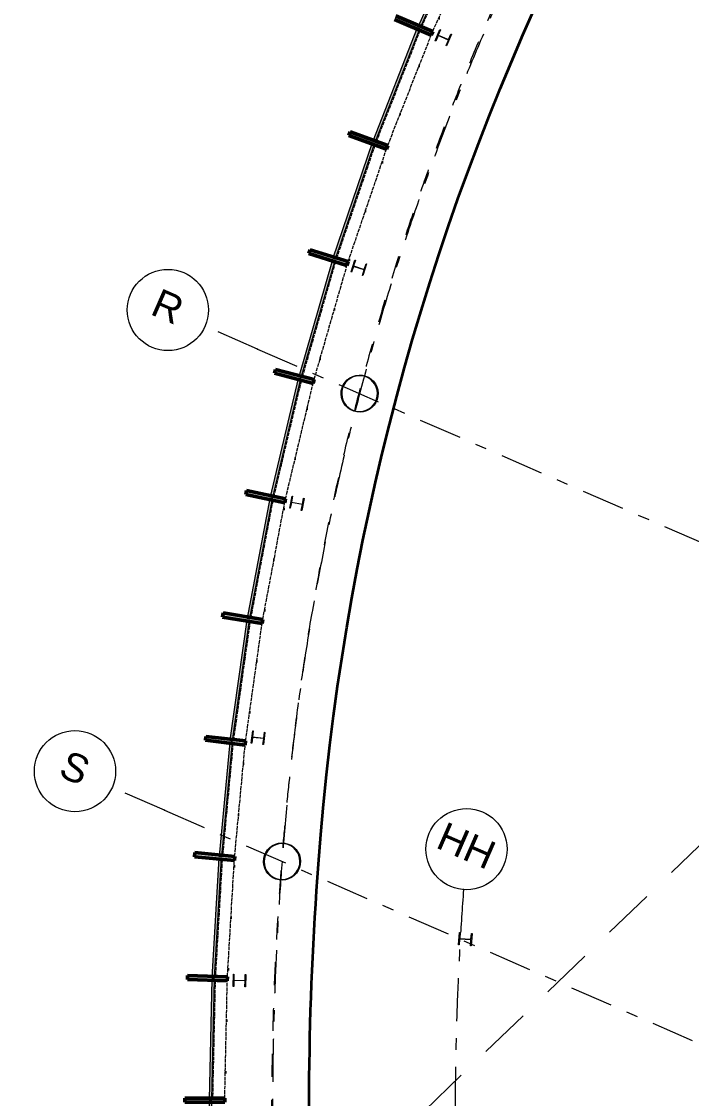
# Model space of a CAD drawing. Header units: millimetres. Extents: x -50172 to 68897, y -80883 to 956680.
# Drawn here: x -47615 to -39362, y -57114 to -43847 of the extents above; entities that cross this region are included whole.
import ezdxf
from ezdxf.enums import TextEntityAlignment as Align

# ---------------------------------------------------------------- set-up
doc = ezdxf.new("R2010")
doc.units = ezdxf.units.MM
doc.header["$MEASUREMENT"] = 0
for name, pattern in [('Dashed', [564.444447, 282.222223, -282.222223]), ('Dotted', [634.99999, 0, -634.99999]), ('Double Dashed', [1093.611073, 529.166651, -211.666656, 141.111112, -211.666656]), ('Hidden Line', [55, 45, -10]), ('Long Dashed', [1058.333302, 634.99999, -423.333311])]:
    doc.linetypes.add(name, pattern=pattern)
for name, color, linetype, lineweight in [('0_Pen_No__155', 5, 'Continuous', 35), ('COLUMN.IFC Import_Pen_No__2', 8, 'Continuous', 15), ('New_A-25-M_Curtain_Wall_Pen_No__1', 7, 'Continuous', 13), ('New_A-25-M_Curtain_Wall_Pen_No__87', 8, 'Continuous', 20), ('New_A-95-P_Drawing_Pen_No__1', 7, 'Continuous', 13)]:
    doc.layers.add(name, color=color, linetype=linetype, lineweight=lineweight)
for name, color, linetype in [('COLUMN.IFC Import', 7, 'Continuous'), ('New_A-15-MG_Structural_Grid_Phase_2', 7, 'Continuous'), ('New_A-25-M_Curtain_Wall', 7, 'Continuous')]:
    doc.layers.add(name, color=color, linetype=linetype)
for name, color, linetype, lineweight, true_color in [('New_A-15-MG_Structural_Grid_Phase_2_Pen_No__222', 7, 'Continuous', 13, 0x65af33), ('New_A-25-M_Curtain_Wall_Pen_No__144', 7, 'Continuous', 0, 0xc8c8c8), ('New_A-25-M_Curtain_Wall_Pen_No__165', 7, 'Continuous', 0, 0x006060), ('New_A-25-M_Curtain_Wall_Pen_No__27', 7, 'Continuous', 50, 0x2a2a2a)]:
    doc.layers.add(name, color=color, linetype=linetype, lineweight=lineweight, true_color=true_color)
doc.styles.add('GENERATED_STYLE_4', font='')
doc.styles.get('GENERATED_STYLE_4').set_extended_font_data('Swis721 BT')

# ---------------------------------------------------------------- blocks, each defined once
blk = doc.blocks.new('Curtain Wall_6_1')
at = {"layer": 'New_A-25-M_Curtain_Wall_Pen_No__144', "linetype": 'Continuous'}
for points in [[(-43002, -43777), (-43021, -43823), (-42567, -44014), (-42548, -43968)], [(-43565, -45205), (-43582, -45252), (-43120, -45421), (-43103, -45374)], [(-44060, -46658), (-44075, -46705), (-43606, -46853), (-43591, -46805)], [(-44486, -48132), (-44499, -48181), (-44023, -48306), (-44011, -48257)], [(-44843, -49625), (-44853, -49674), (-44372, -49777), (-44362, -49728)], [(-45129, -51133), (-45137, -51183), (-44651, -51262), (-44643, -51213)], [(-45343, -52653), (-45349, -52702), (-44860, -52760), (-44854, -52710)], [(-45478, -54086), (-45483, -54136), (-44993, -54182), (-44989, -54132)]]:
    blk.add_hatch(color=256, dxfattribs=at).paths.add_polyline_path(points)
at = {"layer": 'New_A-25-M_Curtain_Wall_Pen_No__165', "linetype": 'Continuous', "lineweight": 0, "true_color": 0x001818}
for points in [[(-42116, -42539), (-42730, -43907), (-42701, -43920), (-42087, -42552)], [(-42739, -43926), (-43288, -45322), (-43258, -45334), (-42709, -43938)], [(-43295, -45342), (-43778, -46762), (-43748, -46772), (-43265, -45352)], [(-43784, -46781), (-44200, -48223), (-44169, -48232), (-43753, -46790)], [(-44205, -48243), (-44552, -49702), (-44521, -49709), (-44174, -48250)], [(-44557, -49722), (-44835, -51196), (-44803, -51202), (-44525, -49728)], [(-44838, -51217), (-45047, -52702), (-45015, -52707), (-44806, -51221)], [(-45049, -52723), (-45181, -54129), (-45149, -54132), (-45017, -52726)]]:
    blk.add_hatch(color=168, dxfattribs=at).paths.add_polyline_path(points)
at = {"layer": 'New_A-25-M_Curtain_Wall_Pen_No__1', "linetype": 'Continuous'}
for p, q in [((-42116, -42539), (-42730, -43907)), ((-42701, -43920), (-42087, -42552)), ((-42730, -43907), (-42701, -43920)), ((-42739, -43926), (-43288, -45322)), ((-43258, -45334), (-42709, -43938)), ((-42709, -43938), (-42739, -43926)), ((-43295, -45342), (-43778, -46762)), ((-43748, -46772), (-43265, -45352)), ((-43265, -45352), (-43295, -45342)), ((-43288, -45322), (-43258, -45334)), ((-43784, -46781), (-44200, -48223)), ((-44169, -48232), (-43753, -46790)), ((-43753, -46790), (-43784, -46781)), ((-43778, -46762), (-43748, -46772)), ((-44205, -48243), (-44552, -49702)), ((-44521, -49709), (-44174, -48250)), ((-44174, -48250), (-44205, -48243)), ((-44200, -48223), (-44169, -48232)), ((-44557, -49722), (-44835, -51196)), ((-44803, -51202), (-44525, -49728)), ((-44525, -49728), (-44557, -49722)), ((-44552, -49702), (-44521, -49709)), ((-44835, -51196), (-44803, -51202)), ((-44838, -51217), (-45047, -52702)), ((-45015, -52707), (-44806, -51221)), ((-44806, -51221), (-44838, -51217)), ((-45049, -52723), (-45181, -54129)), ((-45149, -54132), (-45017, -52726)), ((-45017, -52726), (-45049, -52723)), ((-45047, -52702), (-45015, -52707)), ((-45181, -54129), (-45149, -54132))]:
    blk.add_line(p, q, dxfattribs=at)
at = {"layer": 'New_A-25-M_Curtain_Wall_Pen_No__27', "linetype": 'Continuous'}
for p, q in [((-42548, -43968), (-43002, -43777)), ((-43021, -43823), (-42567, -44014)), ((-42567, -44014), (-42548, -43968)), ((-43565, -45205), (-43582, -45252)), ((-43103, -45374), (-43565, -45205)), ((-43582, -45252), (-43120, -45421)), ((-43120, -45421), (-43103, -45374)), ((-44060, -46658), (-44075, -46705)), ((-43591, -46805), (-44060, -46658)), ((-44075, -46705), (-43606, -46853)), ((-43606, -46853), (-43591, -46805)), ((-44486, -48132), (-44499, -48181)), ((-44011, -48257), (-44486, -48132)), ((-44499, -48181), (-44023, -48306)), ((-44023, -48306), (-44011, -48257)), ((-44843, -49625), (-44853, -49674)), ((-44853, -49674), (-44372, -49777)), ((-44362, -49728), (-44843, -49625)), ((-44372, -49777), (-44362, -49728)), ((-45129, -51133), (-45137, -51183)), ((-45137, -51183), (-44651, -51262)), ((-44643, -51213), (-45129, -51133)), ((-44651, -51262), (-44643, -51213)), ((-45343, -52653), (-45349, -52702)), ((-44854, -52710), (-45343, -52653)), ((-45349, -52702), (-44860, -52760)), ((-44860, -52760), (-44854, -52710)), ((-45478, -54086), (-45483, -54136)), ((-44989, -54132), (-45478, -54086)), ((-45483, -54136), (-44993, -54182)), ((-44993, -54182), (-44989, -54132))]:
    blk.add_line(p, q, dxfattribs=at)
blk = doc.blocks.new('Curtain Wall_8_1')
at = {"layer": 'New_A-25-M_Curtain_Wall_Pen_No__144', "linetype": 'Continuous'}
for points in [[(-45569, -55598), (-45571, -55647), (-45080, -55667), (-45078, -55617)], [(-45604, -57109), (-45604, -57159), (-45112, -57161), (-45112, -57111)], [(-45582, -58617), (-45581, -58667), (-45089, -58656), (-45090, -58606)], [(-45505, -60129), (-45503, -60178), (-45011, -60153), (-45014, -60103)], [(-45428, -61627), (-45425, -61676), (-44934, -61651), (-44937, -61601)], [(-45351, -63125), (-45348, -63174), (-44857, -63149), (-44859, -63099)], [(-45270, -64697), (-44778, -64672), (-44781, -64622), (-45272, -64648)]]:
    blk.add_hatch(color=256, dxfattribs=at).paths.add_polyline_path(points)
at = {"layer": 'New_A-25-M_Curtain_Wall_Pen_No__165', "linetype": 'Continuous', "lineweight": 0, "true_color": 0x001818}
for points in [[(-45238, -55626), (-45151, -54154), (-45183, -54152), (-45270, -55624)], [(-45271, -55645), (-45304, -57125), (-45272, -57125), (-45239, -55646)], [(-45304, -57145), (-45282, -58625), (-45250, -58625), (-45272, -57145)], [(-45249, -58644), (-45250, -58624), (-45282, -58625), (-45281, -58645)], [(-45281, -58655), (-45205, -60128), (-45173, -60126), (-45249, -58653)]]:
    blk.add_hatch(color=168, dxfattribs=at).paths.add_polyline_path(points)
at = {"layer": 'New_A-25-M_Curtain_Wall_Pen_No__1', "linetype": 'Continuous'}
for p, q in [((-45183, -54152), (-45270, -55624)), ((-45238, -55626), (-45151, -54154)), ((-45151, -54154), (-45183, -54152)), ((-45271, -55645), (-45304, -57125)), ((-45272, -57125), (-45239, -55646)), ((-45239, -55646), (-45271, -55645)), ((-45270, -55624), (-45238, -55626)), ((-45304, -57125), (-45272, -57125)), ((-45304, -57145), (-45282, -58625)), ((-45272, -57145), (-45304, -57145)), ((-45250, -58625), (-45272, -57145)), ((-45250, -58624), (-45282, -58625)), ((-45282, -58625), (-45250, -58625)), ((-45282, -58625), (-45281, -58645)), ((-45249, -58644), (-45250, -58624)), ((-45281, -58645), (-45249, -58644)), ((-45249, -58653), (-45281, -58655)), ((-45281, -58655), (-45205, -60128)), ((-45173, -60126), (-45249, -58653)), ((-45205, -60128), (-45173, -60126))]:
    blk.add_line(p, q, dxfattribs=at)
at = {"layer": 'New_A-25-M_Curtain_Wall_Pen_No__27', "linetype": 'Continuous'}
for p, q in [((-45569, -55598), (-45571, -55647)), ((-45571, -55647), (-45080, -55667)), ((-45078, -55617), (-45569, -55598)), ((-45080, -55667), (-45078, -55617)), ((-45604, -57109), (-45604, -57159)), ((-45112, -57111), (-45604, -57109)), ((-45604, -57159), (-45112, -57161)), ((-45112, -57161), (-45112, -57111)), ((-45090, -58606), (-45582, -58617)), ((-45582, -58617), (-45581, -58667)), ((-45089, -58656), (-45090, -58606)), ((-45581, -58667), (-45089, -58656)), ((-45014, -60103), (-45505, -60129)), ((-45505, -60129), (-45503, -60178)), ((-45503, -60178), (-45011, -60153)), ((-45011, -60153), (-45014, -60103)), ((-44937, -61601), (-45428, -61627)), ((-45428, -61627), (-45425, -61676)), ((-45425, -61676), (-44934, -61651)), ((-44934, -61651), (-44937, -61601)), ((-44859, -63099), (-45351, -63125)), ((-45351, -63125), (-45348, -63174)), ((-45348, -63174), (-44857, -63149)), ((-44857, -63149), (-44859, -63099)), ((-45472, -64658), (-44734, -64620)), ((-44734, -64620), (-45472, -64658)), ((-44781, -64622), (-45272, -64648)), ((-45272, -64648), (-45270, -64697)), ((-45270, -64697), (-44778, -64672)), ((-44778, -64672), (-44781, -64622))]:
    blk.add_line(p, q, dxfattribs=at)
for p in [(-45472, -64658), (-44734, -64620)]:
    blk.add_point(p, dxfattribs=at)
blk = doc.blocks.new('Wall_67_1', base_point=(-41949, -42635))
at = {"layer": 'New_A-25-M_Curtain_Wall_Pen_No__87', "linetype": 'Hidden Line', "flags": 128}
for points in [[(-42086, -42573), (-42685, -43907)], [(-41949, -42635), (-42086, -42573)], [(-42548, -43968), (-41949, -42635)], [(-42685, -43907), (-42548, -43968)]]:
    blk.add_lwpolyline(points, dxfattribs=at)
blk = doc.blocks.new('Wall_68_1', base_point=(-42567, -44014))
at = {"layer": 'New_A-25-M_Curtain_Wall_Pen_No__87', "linetype": 'Hidden Line', "flags": 128}
for points in [[(-42707, -43959), (-43242, -45319)], [(-43103, -45374), (-42567, -44014)], [(-42567, -44014), (-42707, -43959)], [(-43242, -45319), (-43103, -45374)]]:
    blk.add_lwpolyline(points, dxfattribs=at)
blk = doc.blocks.new('Wall_69_1', base_point=(-43120, -45421))
at = {"layer": 'New_A-25-M_Curtain_Wall_Pen_No__87', "linetype": 'Hidden Line', "flags": 128}
for points in [[(-43262, -45373), (-43733, -46757)], [(-43591, -46805), (-43120, -45421)], [(-43120, -45421), (-43262, -45373)], [(-43733, -46757), (-43591, -46805)]]:
    blk.add_lwpolyline(points, dxfattribs=at)
blk = doc.blocks.new('Wall_70_1', base_point=(-43606, -46853))
at = {"layer": 'New_A-25-M_Curtain_Wall_Pen_No__87', "linetype": 'Hidden Line', "flags": 128}
for points in [[(-43750, -46811), (-44155, -48216)], [(-43606, -46853), (-43750, -46811)], [(-44011, -48257), (-43606, -46853)], [(-44155, -48216), (-44011, -48257)]]:
    blk.add_lwpolyline(points, dxfattribs=at)
blk = doc.blocks.new('Wall_71_1', base_point=(-44023, -48306))
at = {"layer": 'New_A-25-M_Curtain_Wall_Pen_No__87', "linetype": 'Hidden Line', "flags": 128}
for points in [[(-44169, -48271), (-44508, -49693)], [(-44023, -48306), (-44169, -48271)], [(-44362, -49728), (-44023, -48306)], [(-44508, -49693), (-44362, -49728)]]:
    blk.add_lwpolyline(points, dxfattribs=at)
blk = doc.blocks.new('Wall_72_1', base_point=(-44372, -49777))
at = {"layer": 'New_A-25-M_Curtain_Wall_Pen_No__87', "linetype": 'Hidden Line', "flags": 128}
for points in [[(-44520, -49749), (-44791, -51185)], [(-44372, -49777), (-44520, -49749)], [(-44643, -51213), (-44372, -49777)], [(-44791, -51185), (-44643, -51213)]]:
    blk.add_lwpolyline(points, dxfattribs=at)
blk = doc.blocks.new('Wall_73_1', base_point=(-44651, -51262))
at = {"layer": 'New_A-25-M_Curtain_Wall_Pen_No__87', "linetype": 'Hidden Line', "flags": 128}
for points in [[(-44800, -51242), (-45003, -52689)], [(-44854, -52710), (-44651, -51262)], [(-44651, -51262), (-44800, -51242)], [(-45003, -52689), (-44854, -52710)]]:
    blk.add_lwpolyline(points, dxfattribs=at)
blk = doc.blocks.new('Wall_74_1', base_point=(-44860, -52760))
at = {"layer": 'New_A-25-M_Curtain_Wall_Pen_No__87', "linetype": 'Hidden Line', "flags": 128}
for points in [[(-45010, -52746), (-45138, -54118)], [(-44860, -52760), (-45010, -52746)], [(-44989, -54132), (-44860, -52760)], [(-45138, -54118), (-44989, -54132)]]:
    blk.add_lwpolyline(points, dxfattribs=at)
blk = doc.blocks.new('Wall_75_1', base_point=(-44993, -54182))
at = {"layer": 'New_A-25-M_Curtain_Wall_Pen_No__87', "linetype": 'Hidden Line', "flags": 128}
for points in [[(-45143, -54173), (-45227, -55609)], [(-44993, -54182), (-45143, -54173)], [(-45078, -55617), (-44993, -54182)], [(-45227, -55609), (-45078, -55617)]]:
    blk.add_lwpolyline(points, dxfattribs=at)
blk = doc.blocks.new('Wall_76_1', base_point=(-45080, -55667))
at = {"layer": 'New_A-25-M_Curtain_Wall_Pen_No__87', "linetype": 'Hidden Line', "flags": 128}
for points in [[(-45230, -55664), (-45262, -57107)], [(-45080, -55667), (-45230, -55664)], [(-45112, -57111), (-45080, -55667)], [(-45262, -57107), (-45112, -57111)]]:
    blk.add_lwpolyline(points, dxfattribs=at)
blk = doc.blocks.new('Standard grid marker_2')
at = {"layer": 'New_A-15-MG_Structural_Grid_Phase_2_Pen_No__222', "linetype": 'Double Dashed'}
for p, q in [((705, 0), (0, 0)), ((705, 0), (13419, 0)), ((13419, 0), (14124, 0))]:
    blk.add_line(p, q, dxfattribs=at)
at = {"layer": 'New_A-15-MG_Structural_Grid_Phase_2_Pen_No__222', "linetype": 'Continuous'}
blk.add_circle((-500, 0), 500, dxfattribs=at)
at = {"layer": 'New_A-15-MG_Structural_Grid_Phase_2_Pen_No__222', "linetype": 'Double Dashed'}
blk.add_point((705, 0), dxfattribs=at)
blk.add_point((705, 0), dxfattribs=at)
at = {"layer": 'New_A-15-MG_Structural_Grid_Phase_2_Pen_No__222', "style": 'GENERATED_STYLE_4'}
blk.add_attdef('AC_MarkerText_1', text='', height=350, rotation=359.9999, dxfattribs=at).set_placement((-500, 43), align=Align.MIDDLE_CENTER)
blk = doc.blocks.new('Standard grid marker_3')
at = {"layer": 'New_A-15-MG_Structural_Grid_Phase_2_Pen_No__222', "linetype": 'Double Dashed'}
for p, q in [((705, 0), (0, 0)), ((705, 0), (14640, 0)), ((14640, 0), (15346, 0))]:
    blk.add_line(p, q, dxfattribs=at)
at = {"layer": 'New_A-15-MG_Structural_Grid_Phase_2_Pen_No__222', "linetype": 'Continuous'}
blk.add_circle((-500, 0), 500, dxfattribs=at)
at = {"layer": 'New_A-15-MG_Structural_Grid_Phase_2_Pen_No__222', "linetype": 'Double Dashed'}
blk.add_point((705, 0), dxfattribs=at)
blk.add_point((705, 0), dxfattribs=at)
at = {"layer": 'New_A-15-MG_Structural_Grid_Phase_2_Pen_No__222', "style": 'GENERATED_STYLE_4'}
blk.add_attdef('AC_MarkerText_1', text='', height=350, rotation=360, dxfattribs=at).set_placement((-500, 43), align=Align.MIDDLE_CENTER)
blk = doc.blocks.new('Standard grid marker_22')
at = {"layer": 'New_A-15-MG_Structural_Grid_Phase_2_Pen_No__222', "linetype": 'Double Dashed'}
blk.add_line((23031, 21499), (23031, 21499), dxfattribs=at)
blk.add_arc((0, 0), 31507, 0, 43.0295, dxfattribs=at)
blk = doc.blocks.new('Standard grid marker_23')
at = {"layer": 'New_A-15-MG_Structural_Grid_Phase_2_Pen_No__222', "linetype": 'Double Dashed'}
for p, q in [((40014, 5296), (40014, 5296)), ((40363, 0), (40363, 0))]:
    blk.add_line(p, q, dxfattribs=at)
blk.add_arc((0, 0), 40363, 0, 7.5392, dxfattribs=at)
blk = doc.blocks.new('Standard grid marker_26')
at = {"layer": 'New_A-15-MG_Structural_Grid_Phase_2_Pen_No__222', "linetype": 'Double Dashed'}
for p, q in [((35469, 10709), (35469, 10709)), ((37050, 0), (37050, 0)), ((37050, 0), (37050, 0))]:
    blk.add_line(p, q, dxfattribs=at)
at = {"layer": 'New_A-15-MG_Structural_Grid_Phase_2_Pen_No__222', "linetype": 'Continuous'}
blk.add_circle((37050, -500), 500, dxfattribs=at)
at = {"layer": 'New_A-15-MG_Structural_Grid_Phase_2_Pen_No__222', "linetype": 'Double Dashed'}
blk.add_arc((0, 0), 37050, 0, 16.8007, dxfattribs=at)
blk.add_point((37050, 0), dxfattribs=at)
at = {"layer": 'New_A-15-MG_Structural_Grid_Phase_2_Pen_No__222', "style": 'GENERATED_STYLE_4'}
blk.add_attdef('AC_MarkerText_1', text='', height=350, rotation=160.7141, dxfattribs=at).set_placement((37050, -457), align=Align.MIDDLE_CENTER)
blk = doc.blocks.new('Column 169')
at = {"layer": 'COLUMN.IFC Import_Pen_No__2', "linetype": 'Continuous'}
for p, q in [((-197.887, 114.25), (-175.041, 146.877)), ((-168.913, 141.735), (-190.959, 110.25)), ((-175.041, 146.877), (-146.877, 175.041)), ((-141.735, 168.913), (-168.913, 141.735)), ((-146.877, 175.041), (-114.25, 197.887)), ((-110.25, 190.959), (-141.735, 168.913)), ((-114.25, 197.887), (-78.152, 214.72)), ((-75.415, 207.202), (-110.25, 190.959)), ((-78.152, 214.72), (-39.679, 225.029)), ((-38.289, 217.15), (-75.415, 207.202)), ((-39.679, 225.029), (0, 228.5)), ((0, 220.5), (-38.289, 217.15)), ((0, 228.5), (39.679, 225.029)), ((38.289, 217.15), (0, 220.5)), ((75.415, 207.202), (38.289, 217.15)), ((39.679, 225.029), (78.152, 214.72)), ((110.25, 190.959), (75.415, 207.202)), ((78.152, 214.72), (114.25, 197.887)), ((141.735, 168.913), (110.25, 190.959)), ((114.25, 197.887), (146.877, 175.041)), ((168.913, 141.735), (141.735, 168.913)), ((146.877, 175.041), (175.041, 146.877)), ((190.959, 110.25), (168.913, 141.735)), ((175.041, 146.877), (197.887, 114.25)), ((-228.5, 0), (-225.029, 39.679)), ((-225.029, 39.679), (-214.72, 78.152)), ((-217.15, 38.289), (-220.5, 0)), ((-207.202, 75.415), (-217.15, 38.289)), ((-214.72, 78.152), (-197.887, 114.25)), ((-190.959, 110.25), (-207.202, 75.415)), ((207.202, 75.415), (190.959, 110.25)), ((197.887, 114.25), (214.72, 78.152)), ((217.15, 38.289), (207.202, 75.415)), ((214.72, 78.152), (225.029, 39.679)), ((220.5, 0), (217.15, 38.289)), ((217.15, -38.289), (220.5, 0)), ((225.029, 39.679), (228.5, 0)), ((228.5, 0), (225.029, -39.679)), ((-225.029, -39.679), (-228.5, 0)), ((-214.72, -78.152), (-225.029, -39.679)), ((-220.5, 0), (-217.15, -38.289)), ((-217.15, -38.289), (-207.202, -75.415)), ((-197.887, -114.25), (-214.72, -78.152)), ((-207.202, -75.415), (-190.959, -110.25)), ((-175.041, -146.877), (-197.887, -114.25)), ((-190.959, -110.25), (-168.913, -141.735)), ((168.913, -141.735), (190.959, -110.25)), ((197.887, -114.25), (175.041, -146.877)), ((190.959, -110.25), (207.202, -75.415)), ((214.72, -78.152), (197.887, -114.25)), ((207.202, -75.415), (217.15, -38.289)), ((225.029, -39.679), (214.72, -78.152)), ((-146.877, -175.041), (-175.041, -146.877)), ((-168.913, -141.735), (-141.735, -168.913)), ((-114.25, -197.887), (-146.877, -175.041)), ((-141.735, -168.913), (-110.25, -190.959)), ((-78.152, -214.72), (-114.25, -197.887)), ((-110.25, -190.959), (-75.415, -207.202)), ((-39.679, -225.029), (-78.152, -214.72)), ((-75.415, -207.202), (-38.289, -217.15)), ((0, -228.5), (-39.679, -225.029)), ((-38.289, -217.15), (0, -220.5)), ((0, -220.5), (38.289, -217.15)), ((39.679, -225.029), (0, -228.5)), ((38.289, -217.15), (75.415, -207.202)), ((78.152, -214.72), (39.679, -225.029)), ((75.415, -207.202), (110.25, -190.959)), ((114.25, -197.887), (78.152, -214.72)), ((110.25, -190.959), (141.735, -168.913)), ((146.877, -175.041), (114.25, -197.887)), ((141.735, -168.913), (168.913, -141.735)), ((175.041, -146.877), (146.877, -175.041))]:
    blk.add_line(p, q, dxfattribs=at)
blk = doc.blocks.new('Column 172')
at = {"layer": 'COLUMN.IFC Import_Pen_No__2', "linetype": 'Continuous'}
for p, q in [((-197.887, 114.25), (-175.041, 146.877)), ((-168.913, 141.735), (-190.959, 110.25)), ((-175.041, 146.877), (-146.877, 175.041)), ((-141.735, 168.913), (-168.913, 141.735)), ((-146.877, 175.041), (-114.25, 197.887)), ((-110.25, 190.959), (-141.735, 168.913)), ((-114.25, 197.887), (-78.152, 214.72)), ((-75.415, 207.202), (-110.25, 190.959)), ((-78.152, 214.72), (-39.679, 225.029)), ((-38.289, 217.15), (-75.415, 207.202)), ((-39.679, 225.029), (0, 228.5)), ((0, 220.5), (-38.289, 217.15)), ((0, 228.5), (39.679, 225.029)), ((38.289, 217.15), (0, 220.5)), ((75.415, 207.202), (38.289, 217.15)), ((39.679, 225.029), (78.152, 214.72)), ((110.25, 190.959), (75.415, 207.202)), ((78.152, 214.72), (114.25, 197.887)), ((141.735, 168.913), (110.25, 190.959)), ((114.25, 197.887), (146.877, 175.041)), ((168.913, 141.735), (141.735, 168.913)), ((146.877, 175.041), (175.041, 146.877)), ((190.959, 110.25), (168.913, 141.735)), ((175.041, 146.877), (197.887, 114.25)), ((-228.5, 0), (-225.029, 39.679)), ((-225.029, 39.679), (-214.72, 78.152)), ((-217.15, 38.289), (-220.5, 0)), ((-207.202, 75.415), (-217.15, 38.289)), ((-214.72, 78.152), (-197.887, 114.25)), ((-190.959, 110.25), (-207.202, 75.415)), ((207.202, 75.415), (190.959, 110.25)), ((197.887, 114.25), (214.72, 78.152)), ((217.15, 38.289), (207.202, 75.415)), ((214.72, 78.152), (225.029, 39.679)), ((220.5, 0), (217.15, 38.289)), ((217.15, -38.289), (220.5, 0)), ((225.029, 39.679), (228.5, 0)), ((228.5, 0), (225.029, -39.679)), ((-225.029, -39.679), (-228.5, 0)), ((-214.72, -78.152), (-225.029, -39.679)), ((-220.5, 0), (-217.15, -38.289)), ((-217.15, -38.289), (-207.202, -75.415)), ((-197.887, -114.25), (-214.72, -78.152)), ((-207.202, -75.415), (-190.959, -110.25)), ((-175.041, -146.877), (-197.887, -114.25)), ((-190.959, -110.25), (-168.913, -141.735)), ((168.913, -141.735), (190.959, -110.25)), ((197.887, -114.25), (175.041, -146.877)), ((190.959, -110.25), (207.202, -75.415)), ((214.72, -78.152), (197.887, -114.25)), ((207.202, -75.415), (217.15, -38.289)), ((225.029, -39.679), (214.72, -78.152)), ((-146.877, -175.041), (-175.041, -146.877)), ((-168.913, -141.735), (-141.735, -168.913)), ((-114.25, -197.887), (-146.877, -175.041)), ((-141.735, -168.913), (-110.25, -190.959)), ((-78.152, -214.72), (-114.25, -197.887)), ((-110.25, -190.959), (-75.415, -207.202)), ((-39.679, -225.029), (-78.152, -214.72)), ((-75.415, -207.202), (-38.289, -217.15)), ((0, -228.5), (-39.679, -225.029)), ((-38.289, -217.15), (0, -220.5)), ((0, -220.5), (38.289, -217.15)), ((39.679, -225.029), (0, -228.5)), ((38.289, -217.15), (75.415, -207.202)), ((78.152, -214.72), (39.679, -225.029)), ((75.415, -207.202), (110.25, -190.959)), ((114.25, -197.887), (78.152, -214.72)), ((110.25, -190.959), (141.735, -168.913)), ((146.877, -175.041), (114.25, -197.887)), ((141.735, -168.913), (168.913, -141.735)), ((175.041, -146.877), (146.877, -175.041))]:
    blk.add_line(p, q, dxfattribs=at)
blk = doc.blocks.new('Column 174')
at = {"layer": 'COLUMN.IFC Import_Pen_No__2', "linetype": 'Continuous'}
for p, q in [((-76.45, 78.8), (76.45, 78.8)), ((-76.45, 69.4), (-76.45, 78.8)), ((-3.25, 69.4), (-76.45, 69.4)), ((-3.25, -69.4), (-3.25, 69.4)), ((3.25, 69.4), (3.25, -69.4)), ((76.45, 69.4), (3.25, 69.4)), ((76.45, 78.8), (76.45, 69.4)), ((-76.45, -69.4), (-3.25, -69.4)), ((-76.45, -78.8), (-76.45, -69.4)), ((76.45, -78.8), (-76.45, -78.8)), ((3.25, -69.4), (76.45, -69.4)), ((76.45, -69.4), (76.45, -78.8))]:
    blk.add_line(p, q, dxfattribs=at)
blk = doc.blocks.new('Discrete Accessory 1727_2')
at = {"layer": 'COLUMN.IFC Import_Pen_No__2', "linetype": 'Continuous'}
for p, q in [((-76.1, 76.2), (76.1, 76.2)), ((-76.1, 69.4), (-76.1, 76.2)), ((-2.9, 69.4), (-76.1, 69.4)), ((-2.9, -69.4), (-2.9, 69.4)), ((2.9, 69.4), (2.9, -69.4)), ((76.1, 69.4), (2.9, 69.4)), ((76.1, 76.2), (76.1, 69.4)), ((-76.1, -69.4), (-2.9, -69.4)), ((-76.1, -76.2), (-76.1, -69.4)), ((76.1, -76.2), (-76.1, -76.2)), ((2.9, -69.4), (76.1, -69.4)), ((76.1, -69.4), (76.1, -76.2))]:
    blk.add_line(p, q, dxfattribs=at)
blk = doc.blocks.new('Column 175')
at = {"layer": 'COLUMN.IFC Import_Pen_No__2', "linetype": 'Continuous'}
for p, q in [((-76.1, 76.2), (76.1, 76.2)), ((-76.1, 69.4), (-76.1, 76.2)), ((-2.9, 69.4), (-76.1, 69.4)), ((-2.9, -69.4), (-2.9, 69.4)), ((2.9, 69.4), (2.9, -69.4)), ((76.1, 69.4), (2.9, 69.4)), ((76.1, 76.2), (76.1, 69.4)), ((-76.1, -69.4), (-2.9, -69.4)), ((-76.1, -76.2), (-76.1, -69.4)), ((76.1, -76.2), (-76.1, -76.2)), ((2.9, -69.4), (76.1, -69.4)), ((76.1, -69.4), (76.1, -76.2))]:
    blk.add_line(p, q, dxfattribs=at)
blk = doc.blocks.new('Discrete Accessory 1800')
at = {"layer": 'COLUMN.IFC Import_Pen_No__2', "linetype": 'Continuous'}
for p, q in [((-76.45, 78.8), (76.45, 78.8)), ((-76.45, 69.4), (-76.45, 78.8)), ((-3.25, 69.4), (-76.45, 69.4)), ((-3.25, -69.4), (-3.25, 69.4)), ((3.25, 69.4), (3.25, -69.4)), ((76.45, 69.4), (3.25, 69.4)), ((76.45, 78.8), (76.45, 69.4)), ((-76.45, -69.4), (-3.25, -69.4)), ((-76.45, -78.8), (-76.45, -69.4)), ((76.45, -78.8), (-76.45, -78.8)), ((3.25, -69.4), (76.45, -69.4)), ((76.45, -69.4), (76.45, -78.8))]:
    blk.add_line(p, q, dxfattribs=at)

msp = doc.modelspace()

# ---------------------------------------------------------------- linework, layer by layer
at = {"layer": '0_Pen_No__155', "linetype": 'Dotted', "flags": 128}
msp.add_lwpolyline([(-45017, -59963.7), (-45039.2, -59533.2, -0.0328927), (-44983.5, -54152.5, -0.1899804), (-34811.1, -32930.7)], format="xyb", dxfattribs=at)
at = {"layer": '0_Pen_No__155', "linetype": 'Continuous', "flags": 128}
msp.add_lwpolyline([(-43976.8, -60134.8), (-44010.7, -59478.2, -0.0329201), (-43956.3, -54228.5, -0.1900003), (-34110.3, -33685.5)], format="xyb", dxfattribs=at)
at = {"layer": 'New_A-95-P_Drawing_Pen_No__1', "linetype": 'Long Dashed'}
msp.add_line((-44942.9, -59472.2), (-23182.6, -38505.5), dxfattribs=at)
at = {"layer": 'New_A-95-P_Drawing_Pen_No__1', "linetype": 'Dashed'}
for centre, radius, start, end in [((-13056.7, -56361), 31421, 133.35579, 173.17026), ((-5219, -57300.8), 39314.8, 173.16879, 183.87039)]:
    msp.add_arc(centre, radius, start, end, dxfattribs=at)

# ---------------------------------------------------------------- block references
at = {"layer": 'COLUMN.IFC Import', "linetype": 'Continuous', "zscale": 1000}
for name, p, rotation in [('Discrete Accessory 1727_2', (-42419.1, -44045.1), 67.1601521922641), ('Column 175', (-42419.1, -44045.1), 67.1601521922641), ('Discrete Accessory 1727_2', (-43458.9, -46881.9), 72.58316916938244), ('Column 175', (-43458.9, -46881.9), 72.58316916938244), ('Column 169', (-43450.1, -48431.1), 71.55753909869667), ('Discrete Accessory 1727_2', (-44222.2, -49782.4), 79.03798268851125), ('Column 175', (-44222.2, -49782.4), 79.03798268851125), ('Discrete Accessory 1727_2', (-44700.2, -52670.6), 83.2190919856711), ('Column 175', (-44700.2, -52670.6), 83.2190919856711), ('Column 172', (-44405.8, -54195.1), 80.78632845128783), ('Column 174', (-42148.2, -55151.5), 85.83777765381924), ('Discrete Accessory 1800', (-42148.2, -55151.5), 85.83822917732569), ('Discrete Accessory 1727_2', (-44930.3, -55661.2), 88.72864139316147), ('Column 175', (-44930.3, -55661.2), 88.72864139316147)]:
    msp.add_blockref(name, p, dxfattribs=dict(at, rotation=rotation))
at = {"layer": 'New_A-15-MG_Structural_Grid_Phase_2', "color": 8, "linetype": 'Continuous', "lineweight": 15, "zscale": 1000}
for name, p, rotation in [('Standard grid marker_22', (-12978.9, -56444.6), 132.8760517734848), ('Standard grid marker_23', (-4159.5, -57266.1), 175.6366465400281)]:
    msp.add_blockref(name, p, dxfattribs=dict(at, rotation=rotation))
at = {"layer": 'New_A-15-MG_Structural_Grid_Phase_2', "color": 8, "linetype": 'Continuous', "lineweight": 15}
ref = msp.add_blockref('Standard grid marker_3', (-45353.6, -47600.5), dxfattribs=dict(at, zscale=1000, rotation=336.440411583993))
ref.add_attrib('AC_MarkerText_1', 'R', dxfattribs={"layer": 'New_A-15-MG_Structural_Grid_Phase_2_Pen_No__222', "color": 85, "true_color": 0x65af33, "height": 350, "rotation": 336.44041, "style": 'GENERATED_STYLE_4'}).set_placement((-45811.9, -47357.3), align=Align.MIDDLE_CENTER)
ref = msp.add_blockref('Standard grid marker_2', (-46498.1, -53282.6), dxfattribs=dict(at, zscale=1000, rotation=336.440536925842))
ref.add_attrib('AC_MarkerText_1', 'S', dxfattribs={"layer": 'New_A-15-MG_Structural_Grid_Phase_2_Pen_No__222', "color": 85, "true_color": 0x65af33, "height": 350, "rotation": 336.44041, "style": 'GENERATED_STYLE_4'}).set_placement((-46956.4, -53040.1), align=Align.MIDDLE_CENTER)
ref = msp.add_blockref('Standard grid marker_26', (-5223, -57301.7), dxfattribs=dict(at, zscale=1000, rotation=175.7263039143517))
ref.add_attrib('AC_MarkerText_1', 'HH', dxfattribs={"layer": 'New_A-15-MG_Structural_Grid_Phase_2_Pen_No__222', "color": 85, "true_color": 0x65af33, "height": 350, "rotation": 336.44041, "style": 'GENERATED_STYLE_4'}).set_placement((-42133.2, -53998.6), align=Align.MIDDLE_CENTER)
at = {"layer": 'New_A-25-M_Curtain_Wall', "linetype": 'Continuous', "lineweight": 0}
for name in ['Curtain Wall_6_1', 'Curtain Wall_8_1']:
    msp.add_blockref(name, (0, 0), dxfattribs=at)
at = {"layer": 'New_A-25-M_Curtain_Wall', "color": 250, "lineweight": 50, "true_color": 0x2a2a2a}
for name, p in [('Wall_67_1', (-41949.3, -42634.7)), ('Wall_68_1', (-42567.5, -44014.2)), ('Wall_69_1', (-43120, -45421.3)), ('Wall_70_1', (-43605.6, -46852.9)), ('Wall_71_1', (-44023.3, -48305.8)), ('Wall_72_1', (-44372.2, -49776.7)), ('Wall_73_1', (-44651.3, -51262.4)), ('Wall_74_1', (-44860.2, -52759.7)), ('Wall_75_1', (-44993.2, -54182.2)), ('Wall_76_1', (-45079.6, -55667.5))]:
    msp.add_blockref(name, p, dxfattribs=at)

doc.saveas('drawing.dxf')
